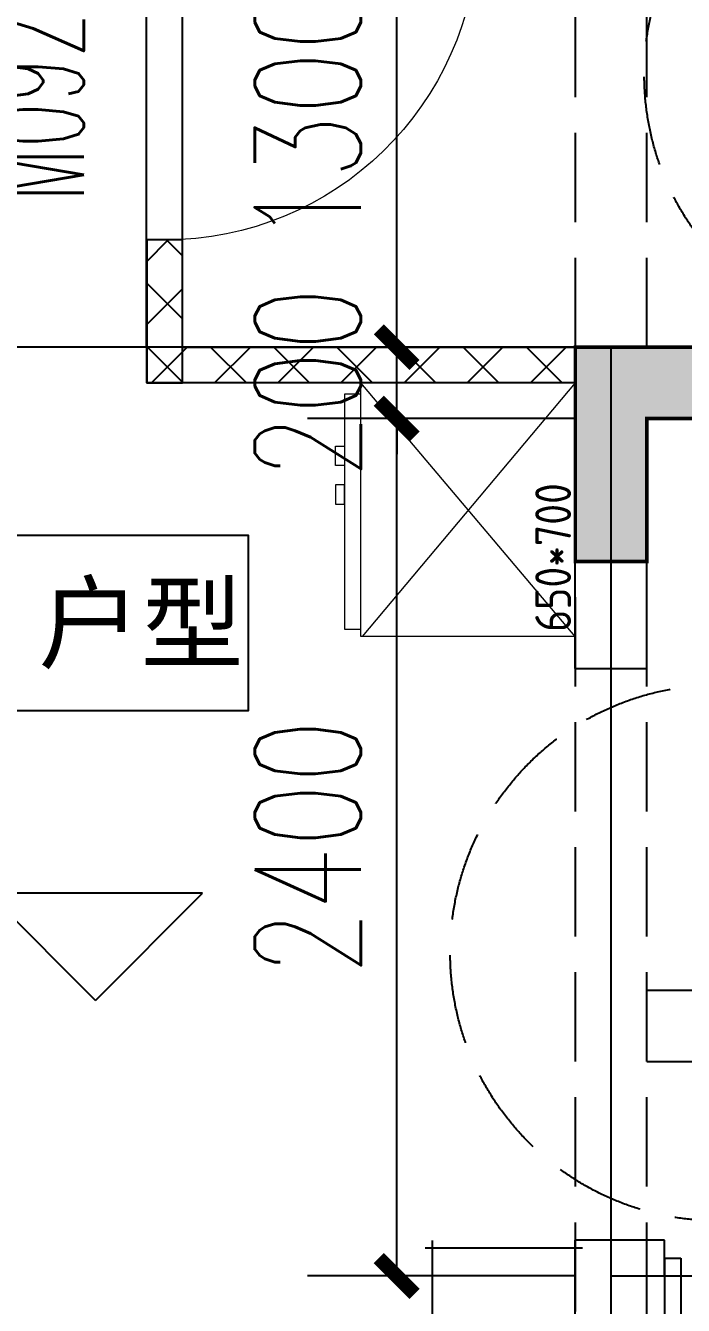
# Model space of a CAD drawing. Header units: millimetres. Extents: x 815519 to 890079, y 147095 to 251022.
# Drawn here: x 847781 to 849622, y 159513 to 163096 of the extents above; entities that cross this region are included whole.
import ezdxf

# ---------------------------------------------------------------- set-up
doc = ezdxf.new("R2010")
doc.units = ezdxf.units.MM
doc.header["$LTSCALE"] = 1000
for name, pattern in [('__DASH', [0.35, 0.25, -0.1]), ('DASH', [0.35, 0.25, -0.1]), ('DOTE', [61.468, 50.8, -5.08, 0.508, -5.08])]:
    doc.linetypes.add(name, pattern=pattern)
doc.layers.get('Defpoints').update_dxf_attribs({"color": 1})
for name, color, linetype in [('DIM_ELEV', 3, 'Continuous'), ('PUB_DIM', 3, 'Continuous'), ('PUB_HATCH', 8, 'Continuous'), ('STAIR', 52, 'Continuous'), ('text', 7, 'Continuous'), ('WALL', 2, 'Continuous'), ('WINDOW', 4, 'Continuous'), ('WINDOW_TEXT', 7, 'Continuous'), ('家具', 47, 'Continuous'), ('屋面索引', 6, 'Continuous'), ('总内隔墙', 30, 'Continuous'), ('梁虚线', 134, 'DASH'), ('看线', 163, 'Continuous'), ('砼墙', 3, 'Continuous')]:
    doc.layers.add(name, color=color, linetype=linetype)
doc.layers.add('DOTE', color=1, linetype='DOTE', plot=False)
doc.layers.add('厨卫', color=154, linetype='Continuous', lineweight=0)
doc.styles.add('_TCH_DIM_T3', font='SIMPLEX.shx', dxfattribs={"width": 0.7, "bigfont": 'GBCBIG.shx'})
doc.styles.add('_TCH_WINDOW', font='SIMPLEX', dxfattribs={"height": 3.5, "bigfont": 'GBCBIG'})
doc.styles.get("Standard").update_dxf_attribs({"font": 'gbenor.shx', "bigfont": 'gbcbig.shx'})
doc.styles.add('黑体', font='simhei.ttf', dxfattribs={"width": 0.7})
doc.dimstyles.new('_TCH_ARCH&&100', dxfattribs={"dimtxt": 297.5, "dimasz": 100, "dimexe": 250, "dimexo": 300, "dimgap": 100, "dimtad": 1, "dimdec": 0, "dimzin": 0, "dimdsep": 46, "dimtxsty": '_TCH_DIM_T3', "dimblk": 'ARCHTICK', "dimcen": 0.09, "dimclrt": 7, "dimazin": 2, "dimtfac": 1, "dimtdec": 0, "dimtix": 1, "dimtmove": 2, "dimatfit": 3, "dimfxl": 1, "dimtolj": 1, "dimtzin": 0, "dimarcsym": 0})

# ---------------------------------------------------------------- blocks, each defined once
blk = doc.blocks.new('_ArchTick')
at = {"color": 0, "linetype": 'ByBlock', "const_width": 0.4}
blk.add_lwpolyline([(-0.5, -0.5), (0.5, 0.5)], dxfattribs=at)
blk = doc.blocks.new('*D728')
at = {"layer": 'Defpoints', "color": 0, "transparency": 16777216}
for p in [(-341133.1, 353950), (-340333.1, 353950), (-340333.1, 351550)]:
    blk.add_point(p, dxfattribs=at)
at = {"layer": 'PUB_DIM', "color": 0, "lineweight": -2, "transparency": 16777216}
for p, q in [((-340633.1, 353950), (-341383.1, 353950)), ((-341133.1, 351550), (-341133.1, 353950)), ((-340633.1, 351550), (-341383.1, 351550))]:
    blk.add_line(p, q, dxfattribs=at)
at = {"layer": 'PUB_DIM', "color": 0, "lineweight": -2, "transparency": 16777216, "xscale": 100, "yscale": 100, "zscale": 100}
for p, rotation in [((-341133.1, 353950), 90), ((-341133.1, 351550), 270)]:
    blk.add_blockref('_ArchTick', p, dxfattribs=dict(at, rotation=rotation))
at = {"layer": 'PUB_DIM', "color": 7, "transparency": 16777216, "insert": (-341381.8, 352750), "char_height": 297.5, "attachment_point": 5, "rotation": 90, "style": '_TCH_DIM_T3'}
blk.add_mtext('\\A1;2400', dxfattribs=at)
blk = doc.blocks.new('*D729')
at = {"layer": 'Defpoints', "color": 0, "transparency": 16777216}
for p in [(-341133.1, 354150), (-340333.1, 354150), (-340333.1, 353950)]:
    blk.add_point(p, dxfattribs=at)
at = {"layer": 'PUB_DIM', "color": 0, "lineweight": -2, "transparency": 16777216}
for p, q in [((-341133.1, 354150), (-341133.1, 354250)), ((-340633.1, 354150), (-341383.1, 354150)), ((-341133.1, 353950), (-341133.1, 354150)), ((-340633.1, 353950), (-341383.1, 353950)), ((-341133.1, 353950), (-341133.1, 353850))]:
    blk.add_line(p, q, dxfattribs=at)
at = {"layer": 'PUB_DIM', "color": 0, "lineweight": -2, "transparency": 16777216, "xscale": 100, "yscale": 100, "zscale": 100}
for p, rotation in [((-341133.1, 354150), 270), ((-341133.1, 353950), 90)]:
    blk.add_blockref('_ArchTick', p, dxfattribs=dict(at, rotation=rotation))
at = {"layer": 'PUB_DIM', "color": 7, "transparency": 16777216, "insert": (-341381.8, 354050), "char_height": 297.5, "attachment_point": 5, "rotation": 90, "style": '_TCH_DIM_T3'}
blk.add_mtext('\\A1;200', dxfattribs=at)
blk = doc.blocks.new('*D730')
at = {"layer": 'Defpoints', "color": 0, "transparency": 16777216}
for p in [(-341133.1, 355450), (-340333.1, 355450), (-340333.1, 354150)]:
    blk.add_point(p, dxfattribs=at)
at = {"layer": 'PUB_DIM', "color": 0, "lineweight": -2, "transparency": 16777216}
for p, q in [((-340633.1, 355450), (-341383.1, 355450)), ((-341133.1, 354150), (-341133.1, 355450)), ((-340633.1, 354150), (-341383.1, 354150))]:
    blk.add_line(p, q, dxfattribs=at)
at = {"layer": 'PUB_DIM', "color": 0, "lineweight": -2, "transparency": 16777216, "xscale": 100, "yscale": 100, "zscale": 100}
for p, rotation in [((-341133.1, 355450), 90), ((-341133.1, 354150), 270)]:
    blk.add_blockref('_ArchTick', p, dxfattribs=dict(at, rotation=rotation))
at = {"layer": 'PUB_DIM', "color": 7, "transparency": 16777216, "insert": (-341381.8, 354800), "char_height": 297.5, "attachment_point": 5, "rotation": 90, "style": '_TCH_DIM_T3'}
blk.add_mtext('\\A1;1300', dxfattribs=at)
blk = doc.blocks.new('10#楼户型编号')
at = {"layer": 'text', "color": 6}
blk.add_lwpolyline([(-342598.2, 413633.8), (-342598.2, 413143.8), (-341548.2, 413143.8), (-341548.2, 413633.8), (-342598.2, 413633.8)], dxfattribs=at)
at = {"layer": 'text', "color": 6, "style": '黑体'}
blk.add_text('户型', height=210.3, dxfattribs=at).set_placement((-342135.8, 413283.8))
blk = doc.blocks.new('10#-剪力墙-初')
at = {"layer": 'PUB_HATCH'}
blk.add_hatch(color=256, dxfattribs=at).paths.add_polyline_path([(679012.9, -141900.9), (681312.9, -141900.9), (681312.9, -141700.9), (678812.9, -141700.9), (678812.9, -142300.9), (679012.9, -142300.9)])
at = {"layer": '砼墙', "color": 5, "ltscale": 1, "const_width": 10}
blk.add_lwpolyline([(679012.9, -141900.9), (679012.9, -142300.9), (678812.9, -142300.9), (678812.9, -141700.9), (681312.9, -141700.9), (681312.9, -141900.9)], close=True, dxfattribs=at)
blk = doc.blocks.new('bxx')
for p, q in [((0, 0), (710, -596.4)), ((710, 0), (0, -600))]:
    blk.add_line(p, q)
for points in [[(0, 0), (710, 0), (710, -600), (0, -600)], [(689.2, -600), (31.2, -600), (31.2, -645.8), (689.2, -645.8)], [(176.8, -645.8), (231.1, -645.8), (231.1, -671.4), (176.8, -671.4)], [(339.7, -645.8), (285.4, -645.8), (285.4, -671.4), (339.7, -671.4)]]:
    blk.add_lwpolyline(points, close=True)
at = {"layer": 'Defpoints', "color": 0}
blk.add_text('650*700', height=100, rotation=180, dxfattribs=at).set_placement((697, -12.1))
blk = doc.blocks.new('A$C394760E6')
at = {"linetype": 'Continuous', "lineweight": -3}
for p, q in [((0, 1620), (440, 1620)), ((20, 0), (20, 1640)), ((420, 0), (420, 1640)), ((335.5, 351.7), (335.5, 1288.3)), ((335.5, 1288.3), (356.6, 1288.3)), ((356.6, 1288.3), (356.6, 351.7)), ((398.9, 436.2), (398.9, 1203.8)), ((398.9, 1203.8), (420, 1203.8)), ((420, 1203.8), (420, 436.2)), ((420, 436.2), (398.9, 436.2)), ((356.6, 351.7), (335.5, 351.7)), ((0, 20), (440, 20))]:
    blk.add_line(p, q, dxfattribs=at)
for centre, major_axis, start_param, end_param in [((434.9, 1274.6), (79.4, 0.8), 2.958446, 4.232249), ((434.9, 365.4), (-79.4, 1.3), -1.083746, 0.190057)]:
    blk.add_ellipse(centre, major_axis=major_axis, ratio=1, start_param=start_param, end_param=end_param, dxfattribs=at)
blk = doc.blocks.new('$DorLib2D$00000001')
for p, q in [((0.45, 0.975), (0.5, 0.975)), ((0.45, 0), (0.45, 0.975)), ((0.5, 0), (0.5, 0.975)), ((0.5, 0), (0.45, 0))]:
    blk.add_line(p, q)
at = {"lineweight": 13}
blk.add_arc((0.475, 0), 0.975, 91.4693, 180, dxfattribs=at)
blk = doc.blocks.new('3-Ba户型')
at = {"layer": 'STAIR', "color": 8, "linetype": '__DASH'}
for centre in [(-690646.1, 352562.8), (-691189.3, 350104.2)]:
    blk.add_circle(centre, 750, dxfattribs=at)
at = {"layer": 'WALL'}
for p, q in [((-692689.1, 352100), (-692789.1, 352100)), ((-692789.1, 352100), (-692789.1, 351700)), ((-692689.1, 351800), (-692689.1, 352100)), ((-691489.1, 351800), (-692689.1, 351800)), ((-690289.1, 351800), (-691489.1, 351800)), ((-691589.1, 351700), (-692789.1, 351700)), ((-691589.1, 350900), (-691589.1, 351700)), ((-690389.1, 351600), (-691389.1, 351600)), ((-691389.1, 350900), (-691389.1, 351600)), ((-691589.1, 350900), (-691389.1, 350900)), ((-691339.1, 349300), (-691589.1, 349300)), ((-691589.1, 346600), (-691589.1, 349300)), ((-691339.1, 349200), (-691339.1, 349300)), ((-691389.1, 349200), (-691339.1, 349200)), ((-691389.1, 346500), (-691389.1, 349200))]:
    blk.add_line(p, q, dxfattribs=at)
at = {"layer": 'WINDOW'}
blk.add_line((-692689.1, 352100), (-692689.1, 353000), dxfattribs=at)
ref = blk.add_blockref('$DorLib2D$00000001', (-692739.1, 352550), dxfattribs=dict(at, xscale=900, yscale=-900, zscale=900, rotation=90))
ref.add_attrib('A', 'M0922', (-692965.3, 352207), dxfattribs={"layer": 'WINDOW_TEXT', "height": 297.5, "rotation": 90, "style": '_TCH_WINDOW', "width": 0.494118})
ref = blk.add_blockref('$DorLib2D$00000001', (-690889.1, 349250), dxfattribs=dict(at, xscale=900, yscale=900, zscale=900, rotation=180.0000024700628))
ref.add_attrib('A', 'M0922', (-691234.1, 349276.3), dxfattribs={"layer": 'WINDOW_TEXT', "height": 297.5, "rotation": 0, "style": '_TCH_WINDOW', "width": 0.494118})
at = {"layer": '厨卫', "extrusion": (0, 0, -1), "xscale": -1, "zscale": -1, "rotation": 90}
blk.add_blockref('bxx', (691589.1, 351700), dxfattribs=at)
at = {"layer": '家具', "linetype": 'Continuous', "lineweight": -3}
blk.add_blockref('A$C394760E6', (-692009.1, 347659), dxfattribs=at)
blk = doc.blocks.new('10#-ZPS-填充')
at = {"layer": '总内隔墙', "linetype": 'ByBlock'}
h = blk.add_hatch(dxfattribs=at)
h.set_pattern_fill('ANSI37', color=30, scale=1000)
h.set_pattern_definition([(45, (-1714200.95, 1041073.46), (-88.388348, 88.388348), []), (135, (-1714200.95, 1041073.46), (-88.388348, -88.388348), [])])
h.paths.add_polyline_path([(-213130, 1156175), (-211830, 1156175), (-211830, 1156075), (-213130, 1156075)])
h.paths.add_polyline_path([(-213130, 1155275), (-213030, 1155275), (-213030, 1156074.5), (-213130, 1156074.5)])
h.paths.add_polyline_path([(-214530, 1155275), (-213030, 1155275), (-213030, 1155175), (-214530, 1155175)])
h.paths.add_polyline_path([(-213430, 1153775), (-214530, 1153775), (-214530, 1153875), (-213430, 1153875)])
h.paths.add_polyline_path([(-214530, 1159374.5), (-214630, 1159374.5), (-214630, 1156775), (-214530, 1156775)])
h.paths.add_polyline_path([(-216730, 1153975), (-216930, 1153975), (-216930, 1154625), (-216730, 1154625)])
h.paths.add_polyline_path([(-216730, 1149875), (-216930, 1149875), (-216930, 1153775), (-216730, 1153775)])
h.paths.add_polyline_path([(-216730, 1153773.9), (-217379.9, 1153774.9), (-217379.9, 1153975), (-216730, 1153975)])
h.paths.add_polyline_path([(-222830, 1148775), (-223030, 1148775), (-223030, 1145275), (-222830, 1145275)])
h.paths.add_polyline_path([(-224080.2, 1149975), (-224280.2, 1149975), (-224280.2, 1148675), (-224080.2, 1148675)])
h.paths.add_polyline_path([(-224280.2, 1149375), (-226030, 1149375), (-226030, 1149275), (-224280.2, 1149275)])
h.paths.add_polyline_path([(-226230, 1150625), (-226030, 1150625), (-226030, 1148775), (-226230, 1148775)])
h.paths.add_polyline_path([(-227979.8, 1149375), (-226230, 1149375), (-226230, 1149275), (-227979.8, 1149275)])
h.paths.add_polyline_path([(-227979.8, 1148675), (-228180, 1148675), (-228180, 1149975), (-227979.8, 1149975)])
h.paths.add_polyline_path([(-229230, 1145275), (-229430, 1145275), (-229430, 1148775), (-229230, 1148775)])
h.paths.add_polyline_path([(-235530, 1153775), (-235330, 1153775), (-235330, 1149875), (-235530, 1149875)])
h.paths.add_polyline_path([(-235530, 1153975), (-234880, 1153975), (-234880, 1153775), (-235530, 1153775)])
h.paths.add_polyline_path([(-235530, 1153975), (-235330, 1153975), (-235330, 1154925), (-235530, 1154925)])
h.paths.add_polyline_path([(-239030, 1153675), (-239230, 1153675), (-239230, 1153575), (-239030, 1153575)])
h.paths.add_polyline_path([(-241830, 1156075), (-239230, 1156075), (-239230, 1156175), (-241830, 1156175)])
h.paths.add_polyline_path([(-214530, 1154175), (-214630, 1154175), (-214630, 1153775), (-214530, 1153775)])
h.paths.add_polyline_path([(-214730, 1156775), (-214730, 1156675), (-214530, 1156675), (-214530, 1156775)])
h.paths.add_polyline_path([(-215630, 1156675), (-215630, 1156775), (-216730, 1156775), (-216730, 1156675)])
h.paths.add_polyline_path([(-214630, 1156275), (-214530, 1156275), (-214530, 1156675), (-214630, 1156675)])
h.paths.add_polyline_path([(-214530, 1155375), (-214630, 1155375), (-214630, 1155075), (-214530, 1155075)])
h.paths.add_polyline_path([(-223130, 1149975), (-223130, 1149875), (-223030, 1149875), (-223030, 1149975)])
h.paths.add_polyline_path([(-224030, 1149875), (-224030, 1149975), (-224080.2, 1149975), (-224080.2, 1149875)])
h.paths.add_polyline_path([(-221830, 1148775), (-221830, 1148675), (-220430, 1148675), (-220430, 1148775)])
h.paths.add_polyline_path([(-222730, 1148675), (-222730, 1148775), (-222830, 1148775), (-222830, 1148675)])
h.paths.add_polyline_path([(-224030, 1148675), (-224030, 1148775), (-224080.2, 1148775), (-224080.2, 1148675)])
h.paths.add_polyline_path([(-223130, 1148775), (-223130, 1148675), (-223030, 1148675), (-223030, 1148775)])
h.paths.add_polyline_path([(-229130, 1149875), (-229130, 1149975), (-229230, 1149975), (-229230, 1149875)])
h.paths.add_polyline_path([(-228230, 1149975), (-228230, 1149875), (-228179.8, 1149875), (-228179.8, 1149975)])
h.paths.add_polyline_path([(-228230, 1148775), (-228230, 1148675), (-228179.8, 1148675), (-228179.8, 1148775)])
h.paths.add_polyline_path([(-229130, 1148675), (-229130, 1148775), (-229230, 1148775), (-229230, 1148675)])
h.paths.add_polyline_path([(-229530, 1148775), (-229530, 1148675), (-229430, 1148675), (-229430, 1148775)])
h.paths.add_polyline_path([(-230430, 1148675), (-230430, 1148775), (-231830, 1148775), (-231830, 1148675)])
h.paths.add_polyline_path([(-233730, 1153075), (-233630, 1153075), (-233630, 1153777.9), (-233730, 1153777.9)])
h.paths.add_polyline_path([(-233630, 1152275), (-233730, 1152275), (-233730, 1151675), (-233630, 1151675)])
h.paths.add_polyline_path([(-237030, 1156076.4), (-237030, 1156273.6), (-237130, 1156273.6), (-237130, 1156076.4)])
h.paths.add_polyline_path([(-236230, 1156273.6), (-236230, 1156076.4), (-235530, 1156076.4), (-235530, 1156273.6)])
h.paths.add_polyline_path([(-239130, 1157275), (-239030, 1157275), (-239030, 1157375), (-239130, 1157375)])
h.paths.add_polyline_path([(-239030, 1156375), (-239130, 1156375), (-239130, 1156275), (-239030, 1156275)])
h.paths.add_polyline_path([(-239030, 1151775), (-239230, 1151775), (-239230, 1150875), (-239030, 1150875)])
h.paths.add_polyline_path([(-239230, 1152675), (-239030, 1152675), (-239030, 1152975), (-239230, 1152975)])
h.paths.add_polyline_path([(-218630, 1153075), (-218530, 1153075), (-218530, 1153775), (-218630, 1153775)])
h.paths.add_polyline_path([(-218630, 1151675), (-218530, 1151675), (-218530, 1152275), (-218630, 1152275)], flags=16)
at = {"layer": '总内隔墙', "color": 30, "linetype": 'ByBlock'}
blk.add_lwpolyline([(-214530, 1154175), (-214630, 1154175), (-214630, 1153775), (-214530, 1153775), (-214530, 1154175)], dxfattribs=at)
at = {"layer": '总内隔墙', "color": 2}
blk.add_lwpolyline([(-213430, 1153775), (-214530, 1153775), (-214530, 1153875), (-213430, 1153875)], close=True, dxfattribs=at)
at = {"layer": '总内隔墙', "color": 30, "linetype": 'ByBlock'}
blk.add_lwpolyline([(-213430, 1153775), (-214530, 1153775), (-214530, 1153875), (-213430, 1153875)], close=True, dxfattribs=at)
blk = doc.blocks.new('DAAB')
at = {"layer": '梁虚线', "ltscale": 1}
for p, q in [((241817.7, -671415.6), (241817.7, -669215.6)), ((242017.7, -671415.6), (242017.7, -669215.6)), ((241817.7, -674115.6), (241817.7, -672015.6)), ((242017.7, -674115.6), (242017.7, -672015.6)), ((242017.7, -673215.6), (244817.7, -673215.6)), ((242017.7, -673415.6), (244817.7, -673415.6))]:
    blk.add_line(p, q, dxfattribs=at)
for points in [[(241817.7, -672015.6), (241817.7, -671415.6)], [(241817.7, -671415.6), (244317.7, -671415.6)], [(242017.7, -672015.6), (242017.7, -671615.6)], [(242017.7, -671615.6), (244317.7, -671615.6)], [(242017.7, -672015.6), (241817.7, -672015.6)]]:
    blk.add_lwpolyline(points, dxfattribs=at)
blk = doc.blocks.new('10#标准层轴网')
at = {"layer": 'DOTE'}
for p, q in [((-341833.1, 354150), (-341833.1, 359750)), ((-303473.1, 354150), (-370833.1, 354150)), ((-340533.1, 342150), (-340533.1, 354150)), ((-340533.1, 351550), (-333773.1, 351550))]:
    blk.add_line(p, q, dxfattribs=at)
at = {"layer": 'PUB_DIM'}
for p1, p2, picture, middle in [((-340333.1, 354150), (-340333.1, 355450), '*D730', (-341381.8, 354800)), ((-340333.1, 353950), (-340333.1, 354150), '*D729', (-341381.8, 354050)), ((-340333.1, 351550), (-340333.1, 353950), '*D728', (-341381.8, 352750))]:
    dim = blk.add_aligned_dim(p1=p1, p2=p2, distance=800, dimstyle='_TCH_ARCH&&100', dxfattribs=at)
    dim.commit()
    dim.dimension.update_dxf_attribs({"geometry": picture, "text_midpoint": middle})

msp = doc.modelspace()

# ---------------------------------------------------------------- linework, layer by layer
at = {"layer": 'DIM_ELEV'}
for p, q in [((848276.2, 160666.6), (847018.7, 160666.6)), ((847976.2, 160366.6), (847676.2, 160666.6)), ((847976.2, 160366.6), (848276.2, 160666.6))]:
    msp.add_line(p, q, dxfattribs=at)

# ---------------------------------------------------------------- block references
for name, p in [('10#-剪力墙-初', (170506.5, 303896.3)), ('DAAB', (607501.9, 833611))]:
    msp.add_blockref(name, p)
at = {"layer": '屋面索引'}
msp.add_blockref('10#-ZPS-填充', (1062749.5, -991679.6), dxfattribs=at)
at = {"layer": '看线'}
for name, p in [('10#标准层轴网', (1189952.5, -191954.6)), ('3-Ba户型', (1540908.5, -189604.6)), ('10#楼户型编号', (1189952.5, -251965.6))]:
    msp.add_blockref(name, p, dxfattribs=at)

doc.saveas('drawing.dxf')
